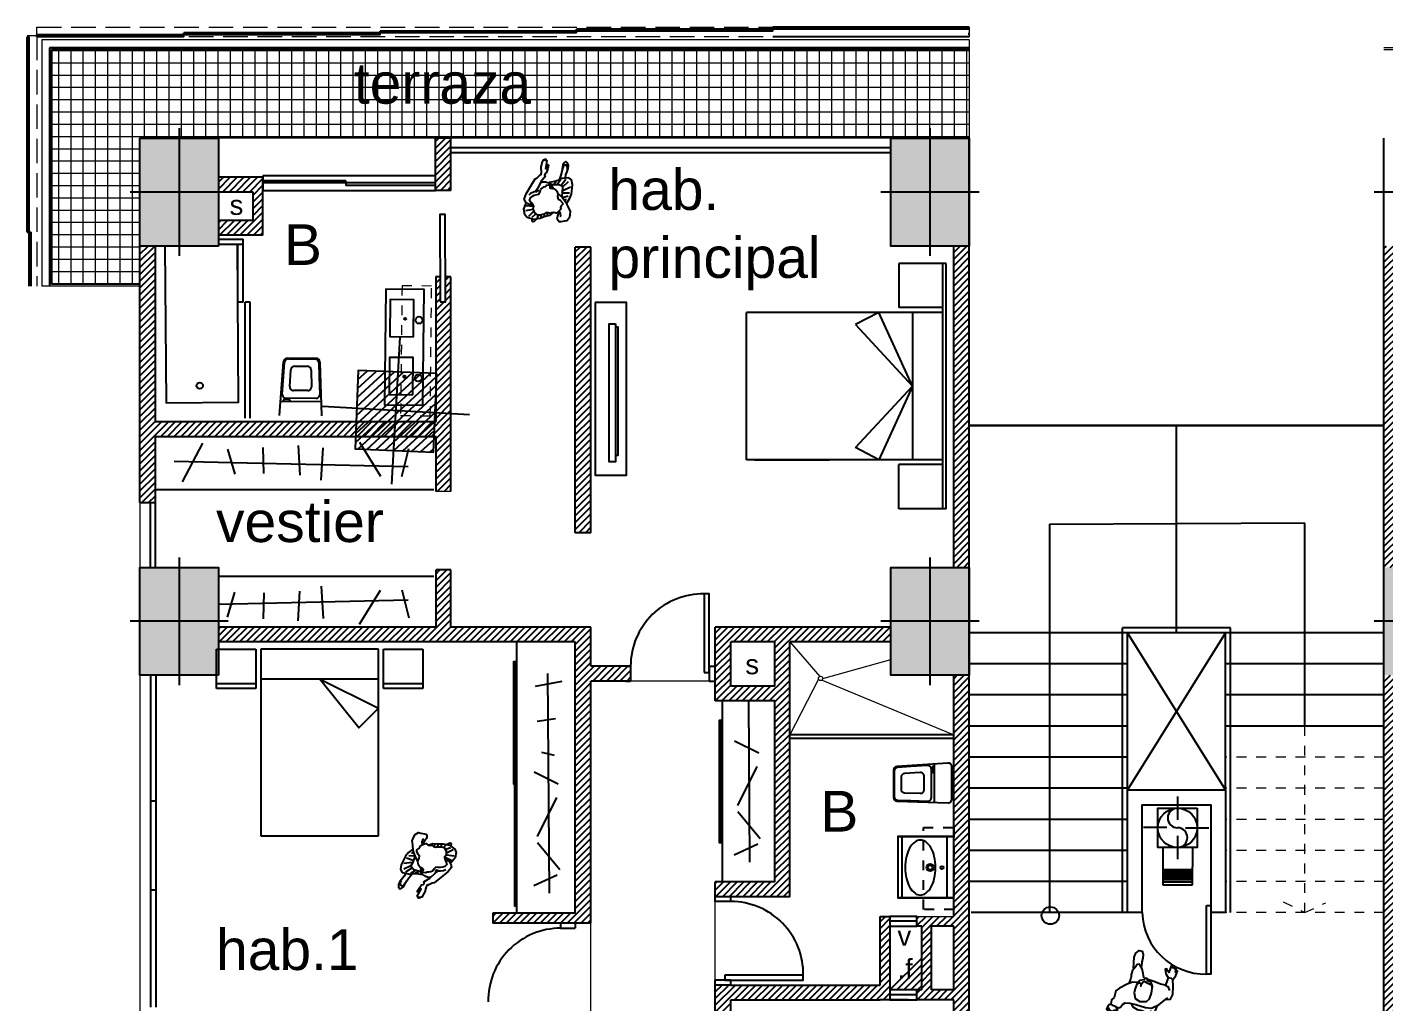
# Model space of a CAD drawing. Header units: millimetres. Extents: x -4 to 161, y -89 to 328.
# Drawn here: x 32.79 to 46.61, y 198.14 to 208.06 of the extents above; entities that cross this region are included whole.
import ezdxf

# ---------------------------------------------------------------- set-up
doc = ezdxf.new("R2010")
doc.units = ezdxf.units.MM
doc.linetypes.add('ACAD_ISO03W100', pattern=[30, 12, -18])
doc.linetypes.add('MEDIUMDASH', pattern=[0.3, 0.25, -0.05])
for name, color, linetype in [('COLUMNAS', 3, 'Continuous'), ('ESTRUCTURA', 150, 'Continuous'), ('mobiliario', 1, 'Continuous'), ('PAREDES', 1, 'Continuous'), ('TEXTO', 4, 'Continuous'), ('VENTANAS', 7, 'Continuous')]:
    doc.layers.add(name, color=color, linetype=linetype)
doc.layers.add('piso1', color=136, linetype='Continuous', lineweight=0)
doc.layers.add('proyecciones', color=3, linetype='MEDIUMDASH', lineweight=9)
doc.layers.add('piso3', color=7, linetype='Continuous', lineweight=0, true_color=0xb3b7b7)
doc.styles.get("Standard").update_dxf_attribs({"font": 'arial.ttf'})
pattern_1 = [(45, (-250.013684, -79.923563), (-0.0344714556, 0.0344714556), [])]

# ---------------------------------------------------------------- blocks, each defined once
blk = doc.blocks.new('PEPLS009')
at = {"color": 0, "linetype": 'ByBlock'}
for p, q in [((0.004, 0.167), (0.011, 0.189)), ((0.02, 0.148), (0.048, 0.196)), ((0.065, 0.137), (0.079, 0.203)), ((0.086, 0.133), (0.138, 0.196)), ((0.121, 0.127), (0.183, 0.167)), ((0.134, 0.107), (0.199, 0.136)), ((-0.177, 0.013), (-0.199, 0.016)), ((-0.161, 0.038), (-0.179, 0.044)), ((-0.162, 0.068), (-0.165, 0.071)), ((0.127, 0.035), (0.155, 0.052)), ((0.138, 0.069), (0.182, 0.089)), ((-0.199, -0.069), (-0.237, -0.097)), ((-0.172, -0.093), (-0.236, -0.13)), ((-0.208, -0.042), (-0.232, -0.045)), ((-0.199, -0.02), (-0.213, -0.01)), ((-0.158, -0.104), (-0.188, -0.171)), ((-0.131, -0.106), (-0.14, -0.175)), ((0.014, -0.12), (0.018, -0.107)), ((0.018, -0.107), (0.03, -0.096)), ((0.03, -0.096), (0.035, -0.092))]:
    blk.add_line(p, q, dxfattribs=at)
for points in [[(0.044, 0.095), (0.023, 0.138), (-0.017, 0.189), (-0.062, 0.222), (-0.09, 0.25), (-0.13, 0.254), (-0.157, 0.257), (-0.189, 0.24), (-0.198, 0.219), (-0.213, 0.185), (-0.216, 0.171), (-0.206, 0.157), (-0.188, 0.145), (-0.154, 0.147), (-0.124, 0.145), (-0.12, 0.152), (-0.134, 0.162), (-0.16, 0.169), (-0.167, 0.164)], [(-0.027, 0.199), (0.025, 0.215), (0.071, 0.222), (0.162, 0.213), (0.205, 0.191), (0.219, 0.162), (0.207, 0.131), (0.195, 0.095), (0.171, 0.068), (0.151, 0.037), (0.13, -0.011)], [(0.111, -0.089), (0.124, -0.073), (0.128, -0.049), (0.127, -0.015), (0.117, 0.02), (0.128, 0.059), (0.135, 0.083), (0.127, 0.116), (0.107, 0.127), (0.078, 0.128), (0.02, 0.141)], [(0.212, 0.13), (0.24, 0.127), (0.274, 0.131), (0.305, 0.134), (0.335, 0.13), (0.357, 0.114), (0.364, 0.097), (0.354, 0.086), (0.327, 0.076), (0.289, 0.079), (0.263, 0.082), (0.226, 0.081), (0.178, 0.075)], [(-0.138, 0.096), (-0.178, 0.066), (-0.198, 0.027), (-0.227, -0.015), (-0.251, -0.076), (-0.247, -0.139), (-0.227, -0.168), (-0.178, -0.19), (-0.123, -0.183), (-0.112, -0.175)], [(0.083, 0.043), (0.087, 0.035), (0.106, 0.025), (0.106, 0.02), (0.09, 0.014), (0.088, 0.006)], [(0.289, 0.13), (0.313, 0.124), (0.332, 0.11), (0.33, 0.097), (0.319, 0.085), (0.299, 0.082), (0.271, 0.083)], [(-0.246, -0.052), (-0.271, -0.066), (-0.275, -0.076), (-0.27, -0.083), (-0.253, -0.09)], [(-0.113, -0.121), (-0.119, -0.144), (-0.117, -0.165), (-0.107, -0.187), (-0.082, -0.21), (-0.027, -0.204), (0.052, -0.178), (0.134, -0.151), (0.147, -0.135), (0.185, -0.113), (0.188, -0.106), (0.21, -0.108), (0.255, -0.123), (0.316, -0.125), (0.32, -0.117), (0.33, -0.116), (0.329, -0.107), (0.339, -0.107), (0.34, -0.097), (0.333, -0.094), (0.33, -0.084), (0.253, -0.079), (0.255, -0.073), (0.277, -0.068), (0.295, -0.065), (0.291, -0.058), (0.257, -0.058), (0.217, -0.059), (0.206, -0.072), (0.189, -0.072), (0.182, -0.062), (0.119, -0.092), (0.051, -0.107), (0.014, -0.121), (0.004, -0.139), (-0.016, -0.162), (-0.033, -0.175)]]:
    blk.add_lwpolyline(points, dxfattribs=at)
blk.add_lwpolyline([(0.104, 0.002), (0.1, 0.002), (0.082, 0.006), (0.079, 0.014), (0.083, 0.033), (0.082, 0.05), (0.075, 0.068), (0.065, 0.078), (0.045, 0.095), (0.014, 0.099), (-0.004, 0.109), (-0.009, 0.128), (-0.031, 0.158), (-0.041, 0.164), (-0.062, 0.152), (-0.079, 0.152), (-0.093, 0.157), (-0.121, 0.14), (-0.14, 0.121), (-0.14, 0.099), (-0.147, 0.079), (-0.158, 0.066), (-0.155, 0.047), (-0.162, 0.024), (-0.177, 0.01), (-0.196, -0.02), (-0.203, -0.045), (-0.188, -0.079), (-0.153, -0.103), (-0.127, -0.101), (-0.105, -0.12), (-0.099, -0.138), (-0.081, -0.155), (-0.055, -0.152), (-0.037, -0.138), (-0.023, -0.123), (-0.009, -0.099), (-0.001, -0.083), (0.021, -0.076), (0.048, -0.075), (0.063, -0.065), (0.078, -0.051), (0.086, -0.037), (0.099, -0.031), (0.107, -0.01), (0.107, 0.006)], close=True, dxfattribs=at)
blk = doc.blocks.new('vfssf')
at = {"linetype": 'ByBlock'}
for p, q in [((339.743, 376.78), (337.243, 376.78)), ((337.243, 376.78), (337.243, 376.297)), ((339.743, 376.78), (339.743, 376.747)), ((339.743, 376.747), (337.243, 376.747)), ((337.693, 376.747), (337.693, 376.297)), ((339.243, 376.747), (337.743, 376.747)), ((337.743, 376.747), (337.743, 374.747)), ((337.743, 376.667), (337.743, 376.153)), ((339.243, 376.747), (339.243, 374.747)), ((339.293, 376.747), (339.293, 376.297)), ((339.743, 376.747), (339.743, 376.297)), ((338.493, 376.436), (337.743, 376.093)), ((337.743, 376.436), (339.243, 376.436)), ((337.866, 375.855), (338.493, 376.436)), ((339.119, 375.855), (338.493, 376.436)), ((338.493, 376.436), (339.243, 376.093)), ((337.243, 376.297), (337.693, 376.297)), ((339.743, 376.297), (339.293, 376.297)), ((337.743, 376.093), (337.866, 375.855)), ((339.243, 376.093), (339.119, 375.855)), ((339.243, 374.827), (339.243, 375.59)), ((339.243, 374.747), (337.743, 374.747))]:
    blk.add_line(p, q, dxfattribs=at)
blk = doc.blocks.new('CAMAD')
for p, q in [((-1.9, 0.6), (-1.9, -0.6)), ((0, 0.6), (-1.9, 0.6)), ((-0.3, 0.6), (-0.3, -0.6)), ((0, -0.6), (0, 0.6)), ((-1.9, -0.6), (0, -0.6))]:
    blk.add_line(p, q)
blk.add_lwpolyline([(-0.3, 0), (-0.6, -0.6), (-0.8, -0.4), (-0.3, 0)])
blk = doc.blocks.new('SILLA')
for p, q in [((-0.4, 0), (-0.4, 0.4)), ((-0.4, 0.4), (0, 0.4)), ((-0.4, 0.35), (0, 0.35)), ((0, 0.4), (0, 0)), ((0, 0), (-0.4, 0))]:
    blk.add_line(p, q)
blk = doc.blocks.new('personasp13')
for points in [[(0.082, -0.064), (0.128, -0.056), (0.175, -0.025), (0.238, 0.027), (0.266, 0.061), (0.269, 0.126), (0.29, 0.154), (0.286, 0.197), (0.307, 0.212), (0.319, 0.25), (0.312, 0.257), (0.298, 0.239), (0.302, 0.275), (0.293, 0.282), (0.283, 0.251), (0.281, 0.293), (0.271, 0.298), (0.264, 0.257), (0.26, 0.286), (0.25, 0.286), (0.242, 0.246), (0.23, 0.243), (0.218, 0.257), (0.207, 0.253), (0.211, 0.234), (0.231, 0.21), (0.207, 0.215), (0.19, 0.203), (0.175, 0.176), (0.156, 0.155), (0.111, 0.147), (0.051, 0.147), (-0.048, 0.155), (-0.103, 0.148), (-0.168, 0.097), (-0.23, 0.022), (-0.226, 0.035), (-0.264, 0.023), (-0.278, -0.026), (-0.261, -0.104), (-0.247, -0.164), (-0.264, -0.21), (-0.273, -0.253), (-0.261, -0.263), (-0.255, -0.241), (-0.252, -0.277), (-0.24, -0.28), (-0.238, -0.268), (-0.235, -0.294), (-0.221, -0.297), (-0.216, -0.275), (-0.211, -0.299), (-0.201, -0.299), (-0.192, -0.224), (-0.182, -0.234), (-0.165, -0.255), (-0.153, -0.246), (-0.168, -0.203), (-0.197, -0.174), (-0.195, -0.155), (-0.187, -0.097), (-0.139, -0.097), (-0.079, -0.107), (-0.009, -0.113)], [(-0.05, 0.197), (-0.06, 0.236), (-0.079, 0.267), (-0.099, 0.291), (-0.125, 0.275), (-0.141, 0.238), (-0.144, 0.178), (-0.154, 0.111)], [(-0.065, 0.25), (-0.063, 0.299), (-0.074, 0.32), (-0.098, 0.325), (-0.12, 0.31), (-0.13, 0.274)], [(0.096, 0.15), (0.074, 0.176), (0.027, 0.19), (-0.019, 0.191), (-0.053, 0.197), (-0.091, 0.197), (-0.111, 0.171)], [(0.231, 0.209), (0.259, 0.207), (0.284, 0.197)], [(-0.185, -0.097), (-0.214, -0.09), (-0.237, -0.054)], [(0.082, -0.041), (0.067, -0.063), (0.051, -0.064), (0.043, -0.056), (0.041, -0.036), (0.038, -0.064), (0.029, -0.083), (0.014, -0.088), (-0.005, -0.083), (-0.033, -0.075), (-0.057, -0.064), (-0.067, -0.045)], [(0.024, -0.121), (0.031, -0.123), (0.048, -0.16), (0.067, -0.203), (0.087, -0.225), (0.103, -0.239), (0.123, -0.231), (0.135, -0.201), (0.154, -0.169), (0.158, -0.121), (0.152, -0.105), (0.154, -0.09), (0.161, -0.037)], [(-0.249, -0.159), (-0.231, -0.172), (-0.202, -0.174)], [(0.147, -0.186), (0.166, -0.296), (0.158, -0.335), (0.134, -0.368), (0.103, -0.368), (0.087, -0.339), (0.082, -0.304), (0.084, -0.267), (0.077, -0.222)]]:
    blk.add_lwpolyline(points)
blk.add_lwpolyline([(0.01, -0.127), (0.019, -0.118), (0.024, -0.102), (0.062, -0.086), (0.084, -0.045), (0.092, -0.001), (0.092, 0.04), (0.069, 0.091), (0.019, 0.11), (-0.043, 0.098), (-0.066, 0.065), (-0.074, 0.006), (-0.067, -0.059), (-0.049, -0.092), (-0.02, -0.099), (-0.009, -0.103), (-0.001, -0.12)], close=True)
blk = doc.blocks.new('columna macroestructura')
at = {"layer": 'ESTRUCTURA'}
h = blk.add_hatch(dxfattribs=at)
h.set_pattern_fill('ANSI31', color=256, scale=0.52)
h.set_pattern_definition([(45, (0, 0), (-0.0459619408, 0.0459619408), [])])
h.paths.add_polyline_path([(1323.84, 258.769), (1324.64, 258.769), (1324.64, 259.569), (1323.84, 259.569)])
blk.add_lwpolyline([(1323.84, 258.769), (1324.64, 258.769), (1324.64, 259.569), (1323.84, 259.569)], close=True, dxfattribs=at)
blk = doc.blocks.new('columna2')
at = {"layer": 'ESTRUCTURA'}
for p, q in [((3857.871, 3573.126), (3857.871, 3571.626)), ((3857.121, 3572.376), (3858.621, 3572.376))]:
    blk.add_line(p, q, dxfattribs=at)
at = {"layer": 'ESTRUCTURA', "rotation": 0.9624720657598389}
blk.add_blockref('columna macroestructura', (2538.171, 3291.006), dxfattribs=at)

msp = doc.modelspace()

# ---------------------------------------------------------------- hatches: boundary and pattern name
at = {"layer": 'COLUMNAS', "true_color": 0x2a2c2c, "transparency": 33554687}
h = msp.add_hatch(color=250, dxfattribs=at)
h.dxf.hatch_style = 1
h.paths.add_polyline_path([(42.387, 193.955), (41.987, 193.955), (41.987, 193.405), (42.387, 193.405)])
h.paths.add_polyline_path([(41.987, 193.955), (41.587, 193.955), (41.587, 193.405), (41.987, 193.405)])
h.paths.add_polyline_path([(41.987, 194.505), (41.587, 194.505), (41.587, 193.955), (41.987, 193.955)])
h.paths.add_polyline_path([(42.387, 194.505), (41.987, 194.505), (41.987, 193.955), (42.387, 193.955)])
h.paths.add_polyline_path([(34.739, 193.955), (34.339, 193.955), (34.339, 193.405), (34.739, 193.405)])
h.paths.add_polyline_path([(34.339, 193.955), (33.939, 193.955), (33.939, 193.405), (34.339, 193.405)])
h.paths.add_polyline_path([(34.339, 194.505), (33.939, 194.505), (33.939, 193.955), (34.339, 193.955)])
h.paths.add_polyline_path([(34.739, 194.505), (34.339, 194.505), (34.339, 193.955), (34.739, 193.955)])
h.paths.add_polyline_path([(34.739, 202.012), (34.339, 202.012), (34.339, 201.462), (34.739, 201.462)])
h.paths.add_polyline_path([(34.739, 202.562), (34.339, 202.562), (34.339, 202.012), (34.739, 202.012)])
h.paths.add_polyline_path([(34.339, 202.562), (33.939, 202.562), (33.939, 202.012), (34.339, 202.012)])
h.paths.add_polyline_path([(34.339, 202.012), (33.939, 202.012), (33.939, 201.462), (34.339, 201.462)])
h.paths.add_polyline_path([(42.387, 202.012), (41.987, 202.012), (41.987, 201.462), (42.387, 201.462)])
h.paths.add_polyline_path([(42.387, 202.562), (41.987, 202.562), (41.987, 202.012), (42.387, 202.012)])
h.paths.add_polyline_path([(41.987, 202.562), (41.587, 202.562), (41.587, 202.012), (41.987, 202.012)])
h.paths.add_polyline_path([(41.987, 202.012), (41.587, 202.012), (41.587, 201.462), (41.987, 201.462)])
h.paths.add_polyline_path([(42.387, 206.385), (41.987, 206.385), (41.987, 205.835), (42.387, 205.835)])
h.paths.add_polyline_path([(42.387, 206.935), (41.987, 206.935), (41.987, 206.385), (42.387, 206.385)])
h.paths.add_polyline_path([(41.987, 206.935), (41.587, 206.935), (41.587, 206.385), (41.987, 206.385)])
h.paths.add_polyline_path([(41.987, 206.385), (41.587, 206.385), (41.587, 205.835), (41.987, 205.835)])
h.paths.add_polyline_path([(34.739, 206.385), (34.339, 206.385), (34.339, 205.835), (34.739, 205.835)])
h.paths.add_polyline_path([(34.739, 206.935), (34.339, 206.935), (34.339, 206.385), (34.739, 206.385)])
h.paths.add_polyline_path([(34.339, 206.935), (33.939, 206.935), (33.939, 206.385), (34.339, 206.385)])
h.paths.add_polyline_path([(34.339, 206.385), (33.939, 206.385), (33.939, 205.835), (34.339, 205.835)])
h.paths.add_polyline_path([(34.739, 186.485), (34.339, 186.485), (34.339, 185.935), (34.739, 185.935)])
h.paths.add_polyline_path([(34.739, 187.035), (34.339, 187.035), (34.339, 186.485), (34.739, 186.485)])
h.paths.add_polyline_path([(34.339, 187.035), (33.939, 187.035), (33.939, 186.485), (34.339, 186.485)])
h.paths.add_polyline_path([(34.339, 186.485), (33.939, 186.485), (33.939, 185.935), (34.339, 185.935)])
h.paths.add_polyline_path([(42.387, 186.485), (41.987, 186.485), (41.987, 185.935), (42.387, 185.935)])
h.paths.add_polyline_path([(42.387, 187.035), (41.987, 187.035), (41.987, 186.485), (42.387, 186.485)])
h.paths.add_polyline_path([(41.987, 187.035), (41.587, 187.035), (41.587, 186.485), (41.987, 186.485)])
h.paths.add_polyline_path([(41.987, 186.485), (41.587, 186.485), (41.587, 185.935), (41.987, 185.935)])
h.paths.add_polyline_path([(47.411, 186.485), (47.011, 186.485), (47.011, 185.935), (47.411, 185.935)])
h.paths.add_polyline_path([(47.411, 187.035), (47.011, 187.035), (47.011, 186.485), (47.411, 186.485)])
h.paths.add_polyline_path([(47.011, 187.035), (46.611, 187.035), (46.611, 186.485), (47.011, 186.485)])
h.paths.add_polyline_path([(47.011, 186.485), (46.611, 186.485), (46.611, 185.935), (47.011, 185.935)])
h.paths.add_polyline_path([(55.208, 186.485), (54.808, 186.485), (54.808, 185.935), (55.058, 185.935), (55.208, 185.935)])
h.paths.add_polyline_path([(55.208, 187.035), (54.808, 187.035), (54.808, 186.485), (55.208, 186.485)])
h.paths.add_polyline_path([(54.808, 187.035), (54.408, 187.035), (54.408, 186.485), (54.808, 186.485)])
h.paths.add_polyline_path([(54.808, 186.485), (54.408, 186.485), (54.408, 185.935), (54.808, 185.935)])
h.paths.add_polyline_path([(55.208, 193.955), (54.808, 193.955), (54.808, 193.405), (55.208, 193.405)])
h.paths.add_polyline_path([(55.208, 194.505), (54.808, 194.505), (54.808, 193.955), (55.208, 193.955)])
h.paths.add_polyline_path([(54.808, 194.505), (54.408, 194.505), (54.408, 193.955), (54.808, 193.955)])
h.paths.add_polyline_path([(54.808, 193.955), (54.408, 193.955), (54.408, 193.405), (54.808, 193.405)])
h.paths.add_polyline_path([(47.411, 193.955), (47.011, 193.955), (47.011, 193.405), (47.411, 193.405)])
h.paths.add_polyline_path([(47.411, 194.505), (47.011, 194.505), (47.011, 193.955), (47.411, 193.955)])
h.paths.add_polyline_path([(47.011, 194.505), (46.611, 194.505), (46.611, 193.955), (47.011, 193.955)])
h.paths.add_polyline_path([(47.011, 193.955), (46.611, 193.955), (46.611, 193.405), (47.011, 193.405)])
edge = h.paths.add_edge_path()
edge.add_line((47.411, 202.009), (47.011, 202.009))
edge.add_line((47.011, 202.009), (47.011, 201.462))
edge.add_line((47.011, 201.462), (47.32, 201.462))
edge.add_arc((48.009, 200.629), 1.081, 123.6379, 129.5991, ccw=False)
edge.add_line((47.411, 201.529), (47.411, 202.009))
h.paths.add_polyline_path([(47.011, 202.009), (46.769, 202.009), (46.611, 202.011), (46.611, 201.462), (47.011, 201.462)])
h.paths.add_polyline_path([(47.011, 202.519), (46.769, 202.519), (46.769, 202.562), (46.611, 202.562), (46.611, 202.012), (47.011, 202.012)])
h.paths.add_polyline_path([(46.769, 202.11), (46.769, 202.109), (46.769, 202.11)], flags=16)
h.paths.add_polyline_path([(46.896, 202.562), (46.769, 202.562), (46.769, 202.519), (46.896, 202.519)], flags=17)
h.paths.add_polyline_path([(47.011, 202.562), (46.896, 202.562), (46.896, 202.519), (47.011, 202.519)], flags=17)
h.paths.add_polyline_path([(47.411, 202.562), (47.011, 202.562), (47.011, 202.519), (47.411, 202.519)])
h.paths.add_polyline_path([(47.411, 202.471), (47.411, 202.519), (47.011, 202.519), (47.011, 202.246)])
h.paths.add_polyline_path([(47.411, 202.471), (47.011, 202.246), (47.011, 202.11), (47.411, 202.11)])
h.paths.add_polyline_path([(47.411, 202.11), (47.011, 202.11), (47.011, 202.012), (47.411, 202.012)])
h.paths.add_polyline_path([(55.058, 202.009), (54.808, 202.009), (54.808, 201.462), (55.058, 201.462)])
h.paths.add_polyline_path([(55.208, 202.012), (55.058, 202.012), (55.058, 201.462), (55.208, 201.462)])
h.paths.add_polyline_path([(55.208, 202.562), (55.058, 202.562), (55.058, 202.012), (55.208, 202.012)])
h.paths.add_polyline_path([(55.058, 202.562), (54.808, 202.562), (54.808, 202.25), (54.865, 202.321), (54.946, 202.422)], flags=17)
h.paths.add_polyline_path([(55.058, 202.562), (54.408, 202.562), (54.408, 202.012), (55.058, 202.012)])
h.paths.add_polyline_path([(54.808, 202.562), (54.408, 202.562), (54.408, 201.462), (54.808, 201.462)])
h.paths.add_polyline_path([(54.808, 202.25), (54.408, 202.476), (54.408, 202.109), (54.808, 202.109)], flags=16)
h.paths.add_polyline_path([(54.808, 202.562), (54.408, 202.562), (54.408, 202.476), (54.808, 202.25)], flags=16)
h.paths.add_polyline_path([(54.808, 202.25), (54.808, 202.562), (55.058, 202.562)])
h.paths.add_polyline_path([(54.808, 202.109), (54.408, 202.109), (54.408, 202.012), (54.808, 202.012)], flags=16)
at = {"layer": 'piso1'}
h = msp.add_hatch(dxfattribs=at)
h.set_pattern_fill('NET', color=256)
h.set_pattern_definition([(0, (-250.01368, -79.92356), (0, 0.125), []), (90, (-250.01368, -79.92356), (-0.125, 8e-18), [])])
h.paths.add_polyline_path([(42.387, 207.835), (33.039, 207.835), (33.039, 205.447), (33.939, 205.447), (33.939, 206.935), (34.739, 206.935), (36.949, 206.935), (37.107, 206.935), (42.229, 206.935), (42.387, 206.935)])
h.paths.add_polyline_path([(36.014, 207.181), (38.991, 207.181), (38.991, 207.804), (36.014, 207.804)], flags=24)
at = {"layer": 'VENTANAS', "true_color": 0xb0b5b5, "transparency": 33554687}
h = msp.add_hatch(dxfattribs=at)
h.set_pattern_fill('ANSI31', color=253, scale=0.39)
h.set_pattern_definition(pattern_1)
h.paths.add_polyline_path([(40.558, 201.802), (41.587, 201.802), (41.587, 201.952), (39.8, 201.952), (39.8, 201.202), (40.408, 201.202), (40.408, 199.357), (39.8, 199.357), (39.8, 199.207), (40.558, 199.207)])
h.paths.add_polyline_path([(40.408, 201.352), (39.958, 201.352), (39.958, 201.802), (40.408, 201.802)], flags=16)
h.paths.add_polyline_path([(42.387, 201.462), (42.229, 201.462), (42.229, 199.911), (42.23, 199.911), (42.23, 199.077), (42.229, 199.007), (41.854, 199.007), (41.854, 198.907), (41.904, 198.907), (41.904, 198.687), (41.904, 198.257), (41.854, 198.257), (41.854, 198.157), (42.229, 198.157), (42.229, 196.921), (42.229, 196.763), (42.229, 196.043), (42.387, 196.039)])
h.paths.add_polyline_path([(42.229, 198.257), (42.004, 198.257), (42.004, 198.907), (42.229, 198.907)], flags=16)
h.paths.add_polyline_path([(41.579, 198.257), (41.579, 198.907), (41.579, 199.007), (41.479, 199.007), (41.479, 198.307), (39.958, 198.307), (39.8, 198.307), (39.8, 196.822), (41.329, 196.822), (41.329, 196.98), (39.958, 196.98), (39.958, 198.157), (41.479, 198.157), (41.579, 198.157)])
h.paths.add_polyline_path([(38.533, 198.029), (33.939, 198.029), (33.939, 197.879), (38.224, 197.879), (38.533, 197.879)])
h.paths.add_polyline_path([(38.533, 196.872), (38.937, 196.872), (38.937, 196.972), (38.887, 196.972), (38.533, 196.972), (37.533, 196.972), (37.533, 196.872), (38.374, 196.872), (38.374, 194.054), (34.739, 194.054), (34.739, 193.904), (38.533, 193.904)])
h.paths.add_polyline_path([(34.098, 189.464), (33.939, 189.464), (33.939, 187.035), (34.098, 187.035)])
h.paths.add_polyline_path([(42.387, 190.027), (42.387, 190.166), (42.229, 190.166), (42.229, 187.035), (42.387, 187.035)], flags=17)
h.paths.add_polyline_path([(44.542, 188.985), (44.791, 188.985), (44.791, 191.135), (46.611, 191.135), (46.611, 187.035), (46.769, 187.035), (46.769, 193.405), (46.611, 193.405), (46.611, 191.294), (44.542, 191.294), (44.542, 193.405), (45.068, 193.405), (45.068, 193.564), (43.891, 193.564), (43.891, 193.405), (44.384, 193.405), (44.384, 191.294), (42.387, 191.294), (42.387, 193.405), (42.229, 193.405), (42.229, 191.296), (42.229, 191.054), (42.387, 191.054), (42.387, 191.104), (42.387, 191.135), (44.091, 191.135), (44.091, 188.985), (44.384, 188.985), (44.384, 187.41), (44.23, 187.41), (44.23, 187.034), (44.33, 187.034), (44.33, 187.31), (44.601, 187.31), (44.601, 187.034), (44.701, 187.034), (44.701, 187.41), (44.542, 187.41)])
h.paths.add_polyline_path([(44.241, 189.135), (44.241, 189.597), (44.641, 189.597), (44.641, 189.135)], flags=16)
h.paths.add_polyline_path([(44.241, 189.747), (44.241, 191.135), (44.641, 191.135), (44.641, 189.747)], flags=16)
h.paths.add_polyline_path([(46.611, 193.564), (46.115, 193.564), (46.115, 193.405), (46.611, 193.405)])
h.paths.add_polyline_path([(42.844, 193.564), (42.387, 193.564), (42.387, 193.405), (42.844, 193.405)])
h.paths.add_polyline_path([(42.387, 194.672), (42.229, 194.675), (42.229, 194.505), (42.387, 194.505)])
h.paths.add_polyline_path([(46.769, 196.36), (46.777, 196.36), (47.079, 196.36), (52.044, 196.36), (53.925, 196.36), (53.925, 196.133), (55.058, 196.133), (55.058, 196.233), (54.025, 196.233), (54.025, 196.613), (55.058, 196.613), (55.058, 196.713), (53.925, 196.713), (53.925, 196.509), (52.764, 196.51), (52.416, 196.51), (52.416, 196.509), (48.877, 196.509), (46.769, 196.51), (46.769, 201.462), (46.611, 201.462), (46.611, 194.505), (46.769, 194.505)])
h.paths.add_polyline_path([(55.208, 197.421), (55.058, 197.421), (55.058, 196.613), (55.058, 196.613), (55.058, 196.233), (55.058, 196.133), (55.058, 196.133), (55.058, 196.132), (55.058, 195.965), (55.058, 195.448), (55.208, 195.448)])
h.paths.add_polyline_path([(52.711, 196.36), (52.561, 196.36), (52.561, 191.96), (53.311, 191.96), (53.311, 192.11), (52.711, 192.11), (52.711, 193.604), (53.311, 193.604), (53.311, 193.754), (52.711, 193.754)])
h.paths.add_polyline_path([(52.711, 199.115), (53.311, 199.115), (53.311, 199.265), (52.711, 199.265), (52.711, 200.759), (53.311, 200.759), (53.311, 200.909), (52.561, 200.909), (52.561, 196.51), (52.711, 196.51)], flags=17)
h.paths.add_polyline_path([(55.058, 200.909), (54.401, 200.909), (54.401, 200.759), (55.058, 200.759)], flags=17)
h.paths.add_polyline_path([(55.208, 201.462), (55.058, 201.462), (55.058, 199.266), (54.401, 199.265), (54.401, 199.115), (55.058, 199.115), (55.058, 198.521), (55.208, 198.521), (55.208, 199.012)])
h.paths.add_polyline_path([(46.769, 205.835), (46.611, 205.835), (46.611, 202.562), (46.769, 202.562)])
h.paths.add_polyline_path([(42.387, 205.835), (42.229, 205.835), (42.229, 202.562), (42.387, 202.562)])
h.paths.add_polyline_path([(38.533, 205.823), (38.374, 205.823), (38.374, 202.914), (38.533, 202.914)])
h.paths.add_polyline_path([(35.192, 206.535), (34.739, 206.535), (34.739, 206.385), (35.092, 206.385), (35.092, 206.094), (34.739, 206.094), (34.739, 205.944), (35.192, 205.944), (35.192, 206.4)])
h.paths.add_polyline_path([(37.107, 206.935), (36.949, 206.935), (36.949, 206.4), (37.107, 206.4)])
h.paths.add_polyline_path([(41.606, 198.324), (41.906, 198.324), (41.906, 198.891), (41.606, 198.891)], flags=9)
h.paths.add_polyline_path([(40.056, 201.423), (40.289, 201.423), (40.289, 201.656), (40.056, 201.656)], flags=8)
h.paths.add_polyline_path([(40.767, 199.766), (41.251, 199.766), (41.251, 200.389), (40.767, 200.389)], flags=25)
h.paths.add_polyline_path([(34.61, 198.357), (36.341, 198.357), (36.341, 198.98), (34.61, 198.98)], flags=9)
h.paths.add_polyline_path([(44.332, 189.226), (44.566, 189.226), (44.566, 189.526), (44.332, 189.526)], flags=8)
h.paths.add_polyline_path([(44.33, 190.162), (44.563, 190.162), (44.563, 190.395), (44.33, 190.395)], flags=8)
h.paths.add_polyline_path([(49.787, 191.517), (52.833, 191.517), (52.833, 192.971), (49.787, 192.971)], flags=9)
h.paths.add_polyline_path([(49.787, 200.106), (52.833, 200.106), (52.833, 201.56), (49.787, 201.56)], flags=9)
h.paths.add_polyline_path([(34.61, 202.715), (37.31, 202.715), (37.31, 203.339), (34.61, 203.339)], flags=9)
h.paths.add_polyline_path([(35.302, 205.537), (35.787, 205.537), (35.787, 206.161), (35.302, 206.161)], flags=9)
h.paths.add_polyline_path([(38.608, 205.268), (41.655, 205.268), (41.655, 206.722), (38.608, 206.722)], flags=9)
h = msp.add_hatch(dxfattribs=at)
h.set_pattern_fill('ANSI31', color=253, scale=0.39)
h.set_pattern_definition(pattern_1)
h.paths.add_polyline_path([(37.107, 205.52), (37.05, 205.52), (37.051, 205.268), (36.998, 205.268), (36.997, 205.52), (36.957, 205.52), (36.957, 204.046), (34.098, 204.046), (34.098, 205.835), (33.939, 205.835), (33.939, 203.221), (34.098, 203.221), (34.098, 203.896), (36.957, 203.896), (36.957, 203.335), (37.107, 203.335)])
h.paths.add_polyline_path([(38.937, 201.554), (38.887, 201.554), (38.533, 201.554), (38.533, 201.952), (37.107, 201.952), (37.107, 202.535), (36.957, 202.535), (36.957, 201.952), (34.739, 201.952), (34.739, 201.802), (38.374, 201.802), (38.374, 199.038), (37.533, 199.038), (37.533, 198.936), (38.533, 198.936), (38.533, 200.252), (38.533, 201.404), (38.937, 201.404)])
h.paths.add_polyline_path([(55.208, 193.405), (55.058, 193.405), (55.058, 192.11), (54.401, 192.11), (54.401, 191.96), (55.058, 191.96), (55.058, 191.874), (55.058, 187.035), (55.208, 187.035)])
h.paths.add_polyline_path([(55.208, 205.835), (55.058, 205.835), (55.058, 202.562), (55.208, 202.562)])

# ---------------------------------------------------------------- linework, layer by layer
at = {"layer": 'COLUMNAS'}
for p, q in [((34.339, 207.035), (34.339, 205.735)), ((41.987, 207.035), (41.987, 205.735)), ((34.839, 206.385), (33.839, 206.385)), ((42.487, 206.385), (41.487, 206.385)), ((47.511, 206.385), (46.511, 206.385)), ((34.339, 202.662), (34.339, 201.362)), ((41.987, 202.662), (41.987, 201.362)), ((34.839, 202.012), (33.839, 202.012)), ((42.487, 202.012), (41.487, 202.012)), ((47.511, 202.012), (46.511, 202.012))]:
    msp.add_line(p, q, dxfattribs=at)
for points in [[(34.739, 205.835), (33.939, 205.835), (33.939, 206.935), (34.739, 206.935)], [(42.387, 205.835), (41.587, 205.835), (41.587, 206.935), (42.387, 206.935)], [(34.739, 201.462), (33.939, 201.462), (33.939, 202.562), (34.739, 202.562)], [(42.387, 201.462), (41.587, 201.462), (41.587, 202.562), (42.387, 202.562)], [(44.709, 200.109), (44.709, 199.709), (44.309, 199.709), (44.309, 200.109)]]:
    msp.add_lwpolyline(points, close=True, dxfattribs=at)
at = {"layer": 'mobiliario'}
for p, q in [((36.387, 207.985), (36.387, 208.025)), ((38.387, 208.005), (38.387, 208.045)), ((40.387, 208.025), (40.387, 208.065)), ((32.789, 205.977), (32.789, 207.965)), ((32.809, 207.965), (32.789, 207.965)), ((32.809, 205.427), (32.809, 207.965)), ((36.387, 207.985), (32.889, 207.985)), ((32.889, 207.965), (32.889, 207.985)), ((34.387, 207.965), (32.889, 207.965)), ((34.387, 207.965), (34.387, 208.005)), ((42.387, 207.965), (40.387, 207.965)), ((42.387, 207.985), (42.387, 208.005)), ((33.019, 207.855), (33.019, 205.427)), ((33.039, 207.835), (33.039, 205.447)), ((32.789, 205.977), (32.829, 205.977)), ((34.739, 205.904), (34.99, 205.905)), ((34.739, 205.854), (34.99, 205.855)), ((34.937, 205.263), (34.937, 205.855)), ((34.99, 205.263), (34.99, 205.905)), ((33.939, 205.447), (33.039, 205.447)), ((34.99, 205.263), (34.937, 205.263)), ((35.01, 204.081), (35.01, 205.263)), ((35.063, 205.263), (35.01, 205.263)), ((35.063, 204.081), (35.063, 205.263)), ((35.441, 204.693), (35.733, 204.691)), ((35.361, 204.107), (35.401, 204.656)), ((35.401, 204.505), (35.411, 204.648)), ((35.451, 204.685), (35.723, 204.684)), ((35.465, 204.405), (35.476, 204.575)), ((35.515, 204.611), (35.644, 204.611)), ((35.683, 204.572), (35.687, 204.402)), ((35.762, 204.645), (35.766, 204.503)), ((35.772, 204.653), (35.788, 204.104)), ((35.389, 204.327), (35.401, 204.505)), ((35.766, 204.503), (35.771, 204.324)), ((35.731, 204.283), (35.428, 204.285)), ((35.648, 204.362), (35.504, 204.363)), ((35.375, 204.254), (35.785, 204.252)), ((35.4, 204.253), (35.4, 204.264)), ((35.411, 204.274), (35.454, 204.274)), ((35.464, 204.264), (35.464, 204.253)), ((46.611, 204.006), (42.387, 204.006)), ((42.387, 204.006), (46.611, 204.006)), ((44.499, 201.895), (44.499, 204.006)), ((34.371, 203.434), (34.578, 203.827)), ((34.829, 203.766), (34.907, 203.511)), ((35.2, 203.519), (35.193, 203.782)), ((35.551, 203.804), (35.569, 203.502)), ((35.785, 203.449), (35.804, 203.778)), ((36.177, 203.837), (36.39, 203.49)), ((36.608, 203.486), (36.677, 203.771)), ((34.287, 203.643), (36.67, 203.588)), ((36.934, 203.352), (34.098, 203.352)), ((45.805, 203.011), (43.203, 203)), ((43.203, 203.001), (43.203, 199.045)), ((45.805, 200.945), (45.805, 203.011)), ((36.934, 202.468), (34.739, 202.468)), ((35.785, 202.371), (35.804, 202.042)), ((34.739, 202.188), (36.67, 202.232)), ((34.829, 202.054), (34.907, 202.309)), ((35.2, 202.301), (35.193, 202.038)), ((35.551, 202.016), (35.569, 202.318)), ((36.177, 201.983), (36.39, 202.33)), ((36.608, 202.334), (36.677, 202.049)), ((45.049, 201.945), (43.949, 201.945)), ((43.949, 199.045), (43.949, 201.945)), ((45.049, 199.045), (45.049, 201.945)), ((37.775, 201.802), (37.775, 199.038)), ((46.611, 201.895), (42.387, 201.895)), ((43.999, 200.294), (43.999, 201.895)), ((44.999, 201.895), (43.999, 200.294)), ((44.999, 200.294), (43.999, 201.895)), ((44.999, 200.294), (44.999, 201.895)), ((37.775, 201.785), (37.775, 199.12)), ((43.999, 201.578), (42.397, 201.578)), ((46.611, 201.578), (44.999, 201.578)), ((38.237, 201.4), (37.964, 201.349)), ((38.111, 199.242), (38.095, 201.481)), ((43.999, 201.262), (42.387, 201.262)), ((46.611, 201.262), (44.999, 201.262)), ((39.87, 201.202), (39.87, 199.357)), ((39.87, 201.185), (39.87, 199.357)), ((40.152, 199.558), (40.141, 201.202)), ((38.172, 201.019), (37.986, 200.992)), ((42.229, 200.857), (40.558, 200.857)), ((43.999, 200.945), (42.387, 200.945)), ((46.611, 200.945), (44.999, 200.945)), ((40.242, 200.67), (39.996, 200.792)), ((42.229, 200.817), (40.558, 200.817)), ((38.029, 200.678), (38.157, 200.648)), ((42.17, 200.568), (41.65, 200.532)), ((42.031, 200.555), (42.031, 200.167)), ((43.999, 200.628), (42.387, 200.628)), ((38.2, 200.354), (37.954, 200.477)), ((40.031, 200.135), (40.228, 200.532)), ((41.615, 200.495), (41.615, 200.218)), ((41.623, 200.486), (41.623, 200.228)), ((41.793, 200.532), (41.657, 200.523)), ((41.692, 200.424), (41.692, 200.302)), ((41.888, 200.471), (41.727, 200.461)), ((41.962, 200.543), (41.793, 200.532)), ((41.927, 200.297), (41.927, 200.434)), ((42.002, 200.218), (42.002, 200.506)), ((42.011, 200.522), (42.011, 200.481)), ((42.031, 200.532), (42.021, 200.532)), ((42.021, 200.471), (42.031, 200.471)), ((42.21, 200.2), (42.21, 200.531)), ((43.999, 200.311), (42.387, 200.311)), ((37.989, 199.819), (38.187, 200.217)), ((41.651, 200.181), (42.171, 200.163)), ((41.658, 200.191), (41.793, 200.187)), ((41.728, 200.265), (41.889, 200.26)), ((41.793, 200.187), (41.963, 200.181)), ((44.509, 200.228), (44.509, 199.99)), ((40.258, 199.795), (40.03, 200.072)), ((43.999, 199.995), (42.387, 199.995)), ((44.163, 199.916), (44.401, 199.916)), ((44.59, 199.909), (44.828, 199.909)), ((38.216, 199.479), (37.988, 199.757)), ((39.992, 199.635), (40.232, 199.747)), ((41.661, 199.819), (41.661, 199.195)), ((41.701, 199.819), (41.701, 199.195)), ((42.158, 199.819), (42.157, 199.195)), ((44.509, 199.828), (44.509, 199.59)), ((43.999, 199.678), (42.387, 199.678)), ((44.36, 199.709), (44.36, 199.51)), ((44.66, 199.709), (44.66, 199.51)), ((44.36, 199.51), (44.36, 199.328)), ((44.36, 199.483), (44.66, 199.483)), ((44.36, 199.483), (44.66, 199.483)), ((44.36, 199.466), (44.66, 199.466)), ((44.36, 199.455), (44.66, 199.455)), ((44.36, 199.442), (44.66, 199.442)), ((44.36, 199.439), (44.66, 199.439)), ((44.66, 199.328), (44.66, 199.51)), ((37.95, 199.32), (38.19, 199.431)), ((43.999, 199.361), (42.387, 199.361)), ((44.36, 199.435), (44.66, 199.435)), ((44.36, 199.431), (44.66, 199.431)), ((44.36, 199.426), (44.66, 199.426)), ((44.36, 199.422), (44.66, 199.422)), ((44.36, 199.419), (44.66, 199.419)), ((44.36, 199.405), (44.66, 199.405)), ((44.36, 199.392), (44.66, 199.392)), ((44.36, 199.383), (44.66, 199.383)), ((44.36, 199.359), (44.66, 199.359)), ((44.36, 199.328), (44.66, 199.328)), ((43.999, 199.045), (42.408, 199.045)), ((41.904, 198.582), (41.579, 198.257)), ((41.904, 198.512), (41.649, 198.257)), ((41.904, 198.441), (41.72, 198.257)), ((41.904, 198.37), (41.791, 198.257)), ((41.904, 198.3), (41.861, 198.257))]:
    msp.add_line(p, q, dxfattribs=at)
for points in [[(40.387, 208.025), (36.387, 208.025)], [(42.387, 208.045), (38.387, 208.045)], [(42.387, 208.065), (40.387, 208.065)], [(38.387, 208.005), (34.387, 208.005)], [(42.387, 207.855), (33.019, 207.855)], [(42.387, 207.835), (33.039, 207.835)], [(32.829, 205.427), (32.829, 205.977)], [(34.193, 205.835), (34.205, 204.237), (34.944, 204.243), (34.932, 205.855)], [(36.828, 204.803), (36.835, 205.392), (36.443, 205.397), (36.436, 204.808)], [(36.436, 204.808), (36.429, 204.218), (36.821, 204.213), (36.828, 204.803)], [(44.149, 199.045), (43.999, 199.045), (43.999, 200.294), (44.999, 200.294), (44.999, 199.045), (44.849, 199.045)], [(44.149, 199.045), (44.149, 200.144), (44.849, 200.144), (44.849, 199.118)]]:
    msp.add_lwpolyline(points, dxfattribs=at)
for points in [[(36.998, 205.268), (37.051, 205.268), (37.048, 206.155), (36.995, 206.155)], [(36.724, 204.91), (36.728, 205.288), (36.488, 205.291), (36.483, 204.913)], [(38.577, 205.261), (38.577, 203.5), (38.896, 203.5), (38.896, 205.261)], [(38.784, 205.042), (38.784, 203.635), (38.718, 203.635), (38.718, 205.042)], [(38.784, 203.706), (38.81, 203.706), (38.81, 205.01), (38.784, 205.01)], [(36.717, 204.32), (36.721, 204.699), (36.481, 204.701), (36.476, 204.323)], [(37.765, 200.358), (37.765, 201.601), (37.745, 201.601), (37.745, 200.358)], [(39.859, 199.758), (39.859, 201.001), (39.839, 201.001), (39.839, 199.758)], [(37.775, 199.115), (37.775, 200.358), (37.755, 200.358), (37.755, 199.115)], [(42.23, 199.819), (42.23, 199.819), (41.661, 199.819), (41.661, 199.819)], [(42.229, 199.195), (42.229, 199.195), (41.66, 199.195), (41.66, 199.195)]]:
    msp.add_lwpolyline(points, close=True, dxfattribs=at)
at = {"layer": 'mobiliario', "linetype": 'ACAD_ISO03W100', "ltscale": 0.005}
msp.add_lwpolyline([(42.23, 199.911), (42.23, 199.077), (41.92, 199.077), (41.92, 199.911)], close=True, dxfattribs=at)
at = {"layer": 'mobiliario'}
msp.add_lwpolyline([(41.889, 199.224, 0.161991), (41.943, 199.242, 0.106103), (41.999, 199.306, 0.07016), (42.031, 199.391, 0.05641), (42.044, 199.504, 0.05641), (42.031, 199.617, 0.07016), (41.999, 199.702, 0.106103), (41.943, 199.766, 0.161991), (41.889, 199.784, 0.161991), (41.835, 199.766, 0.106103), (41.779, 199.702, 0.07016), (41.747, 199.617, 0.05641), (41.734, 199.504, 0.05641), (41.747, 199.391, 0.07016), (41.779, 199.306, 0.106103), (41.835, 199.242, 0.161991)], format="xyb", close=True, dxfattribs=at)
for centre, radius in [((36.781, 205.08), 0.0355), ((36.64, 205.094), 0.011), ((34.548, 204.412), 0.0323), ((36.633, 204.505), 0.011), ((36.774, 204.49), 0.0355), ((44.509, 199.909), 0.2), ((41.989, 199.504), 0.038), ((41.989, 199.504), 0.023), ((42.109, 199.504), 0.015), ((43.213, 199.015), 0.0884)]:
    msp.add_circle(centre, radius, dxfattribs=at)
for centre, radius, start, end in [((35.441, 204.654), 0.0392, 89.7236, 175.7907), ((35.733, 204.652), 0.0392, 1.6923, 89.7236), ((35.45, 204.646), 0.0392, 89.7236, 176.0058), ((35.515, 204.572), 0.0392, 89.7236, 176.2059), ((35.644, 204.571), 0.0392, 1.4841, 89.7236), ((35.722, 204.644), 0.0392, 1.5844, 89.7236), ((35.428, 204.324), 0.0392, 176.0058, 269.7236), ((35.504, 204.402), 0.0392, 176.2059, 269.7236), ((35.648, 204.401), 0.0392, 269.7236, 1.4841), ((35.731, 204.323), 0.0392, 269.7236, 1.5844), ((35.411, 204.264), 0.0105, 89.7236, 179.7236), ((35.454, 204.264), 0.0105, 359.7236, 89.7236), ((42.172, 200.531), 0.0372, 0, 93.9329), ((41.652, 200.495), 0.0372, 93.9329, 180), ((41.66, 200.486), 0.0372, 93.7178, 180), ((41.729, 200.424), 0.0372, 93.5177, 180), ((41.89, 200.434), 0.0372, 0, 93.5177), ((41.964, 200.506), 0.0372, 0, 93.7178), ((42.021, 200.522), 0.00991, 90, 180), ((42.021, 200.481), 0.00991, 180, 270), ((41.729, 200.302), 0.0372, 180, 268.2395), ((41.89, 200.297), 0.0372, 268.2395, 0), ((41.652, 200.218), 0.0372, 180, 268.0312), ((41.66, 200.228), 0.0372, 180, 268.1392), ((41.964, 200.218), 0.0372, 268.1392, 0), ((42.172, 200.2), 0.0372, 268.0312, 0), ((44.509, 200.009), 0.1, 90, 270), ((44.509, 199.809), 0.1, 270, 90)]:
    msp.add_arc(centre, radius, start, end, dxfattribs=at)
at = {"layer": 'PAREDES'}
for p, q in [((33.939, 203.221), (33.939, 206.935)), ((36.949, 206.4), (36.949, 206.935)), ((37.107, 206.935), (36.949, 206.935)), ((37.107, 206.4), (37.107, 206.935)), ((42.387, 195.989), (42.387, 206.935)), ((46.611, 193.564), (46.611, 206.935)), ((35.192, 206.535), (34.739, 206.535)), ((35.192, 206.4), (35.192, 206.535)), ((35.092, 206.385), (34.739, 206.385)), ((35.092, 206.094), (35.092, 206.385)), ((35.192, 205.944), (35.192, 206.4)), ((37.107, 206.4), (36.949, 206.4)), ((35.092, 206.094), (34.739, 206.094)), ((35.192, 205.944), (34.739, 205.944)), ((34.098, 204.046), (34.098, 205.835)), ((38.374, 202.914), (38.374, 205.823)), ((38.533, 205.823), (38.374, 205.823)), ((38.533, 202.914), (38.533, 205.823)), ((42.229, 202.562), (42.229, 205.835)), ((36.997, 205.52), (36.949, 205.52)), ((36.957, 204.046), (36.957, 205.52)), ((37.107, 205.52), (37.05, 205.52)), ((37.107, 203.335), (37.107, 205.52)), ((34.098, 204.046), (36.957, 204.046)), ((34.098, 203.221), (34.098, 203.896)), ((34.098, 203.896), (36.957, 203.896)), ((36.957, 203.335), (36.957, 203.896)), ((33.939, 203.221), (34.098, 203.221)), ((38.533, 202.914), (38.374, 202.914)), ((36.957, 201.952), (36.957, 202.535)), ((37.107, 202.535), (36.957, 202.535)), ((37.107, 201.952), (37.107, 202.535)), ((36.957, 201.952), (34.739, 201.952)), ((38.533, 201.952), (37.107, 201.952)), ((38.533, 201.554), (38.533, 201.952)), ((39.8, 201.202), (39.8, 201.952)), ((41.587, 201.952), (39.8, 201.952)), ((38.374, 201.802), (34.739, 201.802)), ((38.374, 199.038), (38.374, 201.802)), ((40.408, 201.802), (39.958, 201.802)), ((39.958, 201.352), (39.958, 201.802)), ((40.408, 201.802), (39.958, 201.802)), ((40.408, 201.352), (40.408, 201.802)), ((40.558, 199.207), (40.558, 201.802)), ((41.587, 201.802), (40.558, 201.802)), ((40.558, 199.207), (40.558, 201.802)), ((38.937, 201.554), (38.533, 201.554)), ((38.887, 201.554), (38.937, 201.554)), ((39.737, 201.554), (39.794, 201.554)), ((38.533, 200.252), (38.533, 201.404)), ((38.937, 201.404), (38.533, 201.404)), ((38.887, 201.404), (38.937, 201.404)), ((39.737, 201.404), (39.8, 201.404)), ((42.229, 199.007), (42.229, 201.462)), ((40.408, 201.352), (39.958, 201.352)), ((40.408, 201.202), (39.8, 201.202)), ((40.408, 201.202), (39.958, 201.202)), ((40.408, 199.357), (40.408, 201.202)), ((34.045, 200.184), (34.099, 200.184)), ((38.533, 198.936), (38.533, 200.252)), ((39.8, 199.157), (39.8, 199.357)), ((34.099, 199.275), (34.045, 199.275)), ((39.958, 199.157), (39.958, 199.207)), ((38.374, 199.038), (37.533, 199.038)), ((37.533, 199.038), (37.533, 198.936)), ((38.533, 198.936), (37.533, 198.936)), ((38.224, 198.936), (38.224, 198.886)), ((38.374, 198.936), (38.374, 198.886)), ((41.479, 199.007), (41.579, 199.007)), ((41.904, 198.687), (41.904, 198.907)), ((42.004, 198.257), (42.004, 198.907)), ((42.229, 198.687), (42.229, 198.907)), ((42.229, 198.257), (42.229, 198.907)), ((41.904, 198.257), (41.904, 198.687)), ((42.229, 198.257), (42.229, 198.687)), ((39.8, 196.822), (39.8, 198.357)), ((39.958, 198.307), (39.958, 198.357)), ((39.958, 198.307), (41.479, 198.307)), ((39.958, 196.98), (39.958, 198.157)), ((39.958, 198.157), (41.479, 198.157)), ((42.229, 196.921), (42.229, 198.157))]:
    msp.add_line(p, q, dxfattribs=at)
for points in [[(38.937, 201.554), (38.937, 201.404)], [(39.737, 201.554), (39.737, 201.404)], [(40.408, 199.357), (39.8, 199.357)], [(40.558, 199.207), (39.8, 199.207)], [(40.558, 199.207), (39.8, 199.207)], [(39.958, 199.157), (39.8, 199.157)], [(41.479, 198.307), (41.479, 199.007)], [(41.579, 198.907), (41.579, 198.257)], [(41.904, 198.907), (41.854, 198.907)], [(42.229, 198.907), (42.004, 198.907)], [(38.224, 198.886), (38.374, 198.886)], [(39.958, 198.357), (39.8, 198.357)], [(39.958, 198.307), (39.8, 198.307)], [(41.766, 198.257), (41.579, 198.257)], [(41.904, 198.257), (41.861, 198.257)], [(42.229, 198.257), (42.004, 198.257)], [(41.766, 198.157), (41.479, 198.157)], [(41.766, 198.157), (41.479, 198.157)], [(42.229, 198.157), (41.854, 198.157)]]:
    msp.add_lwpolyline(points, dxfattribs=at)
at = {"layer": 'piso1'}
for p, q in [((42.387, 207.935), (32.939, 207.935)), ((32.939, 207.935), (32.939, 205.427)), ((42.387, 207.935), (42.387, 206.935)), ((33.939, 205.427), (32.939, 205.427)), ((37.107, 203.335), (36.957, 203.335)), ((40.558, 201.802), (40.864, 201.45)), ((39.8, 201.554), (39.737, 201.554)), ((40.895, 201.43), (41.587, 201.623)), ((39.737, 201.404), (38.937, 201.404)), ((39.8, 201.404), (39.737, 201.404)), ((40.852, 201.422), (40.558, 200.857)), ((40.887, 201.412), (42.229, 200.857)), ((39.8, 198.307), (39.8, 199.214)), ((38.224, 198.886), (38.224, 198.936)), ((38.374, 198.886), (38.374, 198.936)), ((38.533, 198.029), (38.533, 198.936)), ((41.854, 199.007), (42.229, 199.007))]:
    msp.add_line(p, q, dxfattribs=at)
for points in [[(36.949, 206.935), (34.098, 206.935)], [(42.229, 206.935), (37.107, 206.935)], [(33.939, 203.221), (33.939, 202.52)], [(33.939, 201.802), (33.939, 193.313)]]:
    msp.add_lwpolyline(points, dxfattribs=at)
msp.add_circle((40.873, 201.43), 0.0221, dxfattribs=at)
at = {"layer": 'piso3'}
for points in [[(56.136, 203.974), (56.136, 207.855), (46.611, 207.855)], [(56.116, 203.974), (56.116, 207.835), (46.611, 207.835)]]:
    msp.add_lwpolyline(points, dxfattribs=at)
at = {"layer": 'proyecciones', "linetype": 'ACAD_ISO03W100', "ltscale": 0.005}
for p, q in [((45.805, 199.045), (45.805, 200.945)), ((46.611, 200.628), (44.999, 200.628)), ((46.611, 200.311), (44.999, 200.311)), ((46.611, 199.995), (44.999, 199.995)), ((46.611, 199.678), (44.999, 199.678)), ((46.611, 199.361), (44.999, 199.361)), ((46.611, 199.045), (44.999, 199.045)), ((45.586, 199.155), (45.805, 199.045)), ((45.805, 199.045), (46.018, 199.145))]:
    msp.add_line(p, q, dxfattribs=at)
at = {"layer": 'proyecciones'}
msp.add_lwpolyline([(32.889, 208.065), (42.387, 208.065), (42.387, 207.965), (32.889, 207.965)], close=True, dxfattribs=at)
msp.add_lwpolyline([(32.789, 207.978), (32.889, 207.978), (32.889, 205.427)], dxfattribs=at)
at = {"layer": 'proyecciones', "linetype": 'ACAD_ISO03W100', "ltscale": 0.005}
msp.add_lwpolyline([(36.896, 204.105), (36.91, 205.427), (36.609, 205.43), (36.594, 204.109)], close=True, dxfattribs=at)
at = {"layer": 'VENTANAS'}
for p, q in [((36.035, 206.5), (35.192, 206.5)), ((36.035, 206.5), (36.035, 206.45)), ((36.949, 206.48), (35.192, 206.48)), ((36.949, 206.45), (36.035, 206.45)), ((34.045, 202.562), (34.045, 203.221)), ((34.098, 202.562), (34.098, 203.221)), ((41.854, 198.957), (41.579, 198.957)), ((41.854, 198.207), (41.579, 198.207))]:
    msp.add_line(p, q, dxfattribs=at)
for points in [[(41.587, 206.835), (37.107, 206.835)], [(41.587, 206.785), (37.107, 206.785)], [(34.045, 201.462), (34.045, 198.082)], [(34.099, 201.462), (34.099, 198.082)]]:
    msp.add_lwpolyline(points, dxfattribs=at)
for points in [[(35.192, 206.55), (35.192, 206.4), (36.949, 206.4), (36.949, 206.55)], [(39.687, 201.491), (39.737, 201.491), (39.737, 202.291), (39.687, 202.291)], [(44.805, 199.118), (44.849, 199.118), (44.849, 198.418), (44.805, 198.418)], [(41.579, 199.007), (41.579, 198.907), (41.854, 198.907), (41.854, 199.007)], [(39.896, 198.407), (39.896, 198.357), (40.696, 198.357), (40.696, 198.407)], [(41.579, 198.257), (41.579, 198.157), (41.854, 198.157), (41.854, 198.257)]]:
    msp.add_lwpolyline(points, close=True, dxfattribs=at)
for centre, radius, start, end in [((39.675, 201.554), 0.738, 89.0365, 180), ((39.958, 198.42), 0.738, 359.0365, 90), ((44.794, 199.064), 0.646, 181.7158, 270.9491), ((38.224, 198.148), 0.738, 90, 180.9635)]:
    msp.add_arc(centre, radius, start, end, dxfattribs=at)

# ---------------------------------------------------------------- block references
at = {"linetype": 'ByBlock'}
for name, p, xscale, yscale, zscale, rotation in [('PEPLS009', (38.088, 206.345), -1.055926511888268, 1.055926511888268, 1.055926511888268, 256.413081482382), ('PEPLS009', (36.88, 199.554), -1.055926511888267, 1.055926511888267, 1.055926511888267, 56.95972564813958), ('personasp13', (44.17, 198.249), 1.055926511888269, 1.055926511888269, 1.055926511888269, 167.4371360752497)]:
    msp.add_blockref(name, p, dxfattribs=dict(at, xscale=xscale, yscale=yscale, zscale=zscale, rotation=rotation))
for name, p, rotation in [('columna2', (4090.665, 3552.167), 176.7513036350685), ('SILLA', (34.719, 201.727), 180), ('CAMAD', (35.769, 201.727), 89.99999999999984), ('SILLA', (36.419, 201.727), 180)]:
    msp.add_blockref(name, p, dxfattribs=dict(rotation=rotation))
at = {"layer": 'mobiliario', "rotation": 269.9999999999998}
msp.add_blockref('vfssf', (-334.628, 542.901), dxfattribs=at)

# ---------------------------------------------------------------- texts
at = {"layer": 'TEXTO', "attachment_point": 1}
for s, width, heights, insert, char_height in [('terraza', 1.74871, [0.586], (36.118, 207.7), 0.4154), ('hab.\\Pprincipal', 1.74871, [2.086], (38.712, 206.618), 0.4154), ('s', 0.14859, [0], (34.852, 206.352), 0.2), ('B', 1.74871, [0.586], (35.406, 206.057), 0.415), ('vestier', 1.74871, [0.586], (34.714, 203.235), 0.4154), ('s', 0.14859, [0], (40.106, 201.673), 0.2), ('B', 1.74871, [0.586], (40.87, 200.285), 0.415), ('hab.1', 1.74871, [0.586], (34.714, 198.876), 0.4154), ('v\\P.f', 0.14859, [0], (41.656, 198.907), 0.2)]:
    msp.add_mtext_dynamic_manual_height_columns(s, width=width, gutter_width=1, heights=heights, dxfattribs=dict(at, insert=insert, char_height=char_height))

doc.saveas('drawing.dxf')
